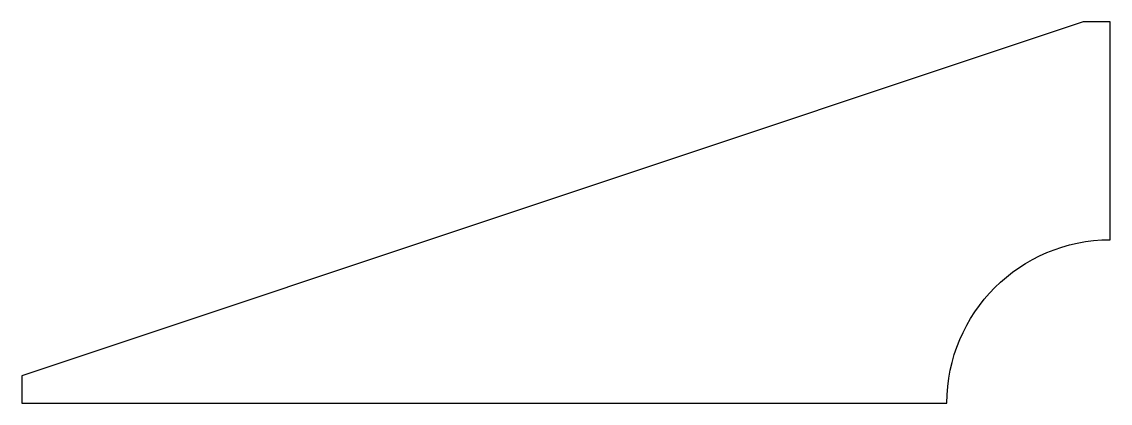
# Model space of a CAD drawing. Header units: metres. Extents: x 0 to 200, y 0 to 70.
import ezdxf

# ---------------------------------------------------------------- set-up
doc = ezdxf.new("R2010")
doc.units = ezdxf.units.M

msp = doc.modelspace()

# ---------------------------------------------------------------- linework, layer by layer
at = {"layer": 'OuterContour', "color": 3}
msp.add_lwpolyline([(0, 0), (170, 0, -0.414), (200, 30), (200, 70), (195, 70), (0, 5)], format="xyb", close=True, dxfattribs=at)

doc.saveas('drawing.dxf')
